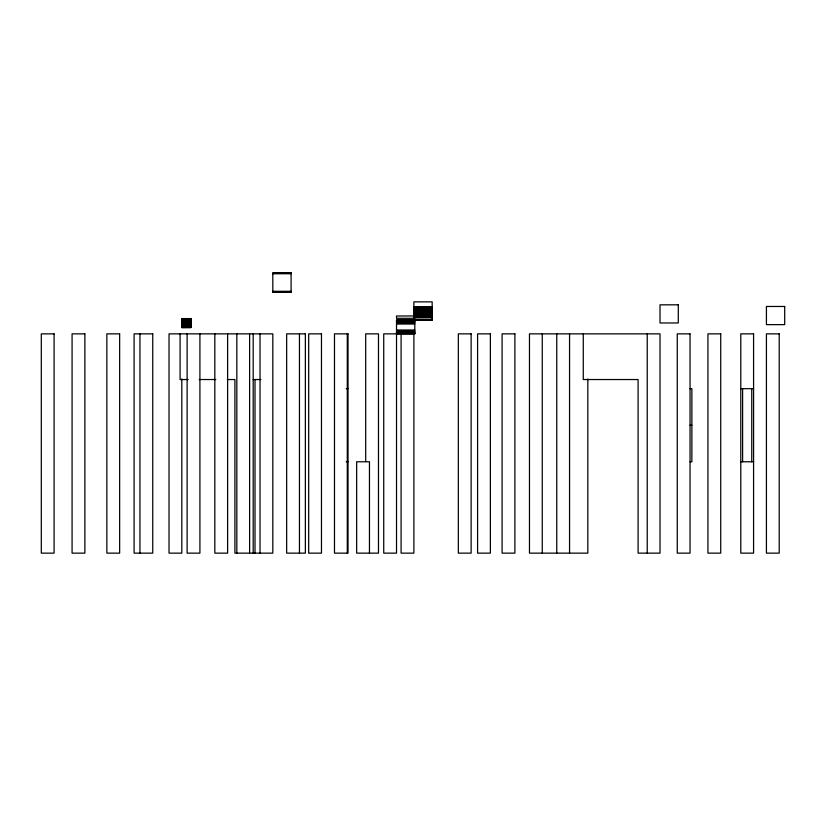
<?xml version="1.0" encoding="UTF-8"?>
<svg xmlns="http://www.w3.org/2000/svg" width="826" height="826" viewBox="0 0 826 826"><rect width="100%" height="100%" fill="white"/><g stroke="black" fill="none" stroke-linecap="round" stroke-linejoin="round"><path stroke-width="1.24" d="M272.817 273.148L291.093 273.148M272.817 273.747L291.093 273.747M272.817 291.289L291.093 291.289M272.817 292.197L291.093 292.136M413.888 306.735L432.163 306.735M413.888 306.942L432.163 306.942M413.888 307.293L432.163 307.293M413.888 307.778L432.163 307.778M413.888 308.366L432.163 308.366M413.888 309.048L432.163 309.048M413.888 309.802L432.163 309.802M413.888 310.648L432.163 310.648M413.888 311.836L432.163 311.836M413.888 312.837L432.163 312.837M413.888 313.622L432.163 313.622M413.888 314.169L432.163 314.169M413.888 314.469L432.163 314.469M413.888 314.716L432.163 314.716M413.888 315.016L432.163 315.016M413.888 315.387L432.163 315.387M432.163 315.873L396.521 315.997L396.521 318.278L414.797 318.278L414.797 315.997M413.888 316.565L432.163 316.565M413.888 316.771L432.163 316.771M413.888 317.256L432.163 317.256M413.888 317.473L432.163 317.473M181.813 318.671L190.951 318.753M181.813 318.888L190.951 318.877M181.813 319.043L190.951 319.043M190.951 319.218L181.813 319.249L190.951 319.28M413.888 319.228L432.163 319.228M181.813 319.796L190.951 319.796M432.163 320.23L396.521 320.271L432.163 320.323L432.163 301.862L413.888 301.862L413.888 320.374M181.813 320.447L190.951 320.447M396.521 320.55L414.797 320.55M396.521 320.808L414.797 320.736M181.813 321.2L190.951 321.2M396.521 321.18L414.797 321.18M396.521 321.933L414.797 321.933M181.813 322.088L190.951 322.088M396.521 322.883L414.797 322.883M181.813 323.111L190.951 323.111M396.521 324.029L414.797 324.029M181.813 324.143L190.951 324.143M181.813 325.052L190.951 325.052M181.813 325.826L190.951 325.826M181.813 326.466L190.951 326.466M181.813 326.962L190.951 326.962M181.813 327.313L190.951 327.313M181.813 327.53L190.951 327.54L190.951 318.578L181.813 318.578L181.813 327.623L190.951 327.55M396.521 329.997L414.797 329.997M396.521 331.164L414.797 331.164M396.521 332.114L414.797 332.114M396.521 332.847L414.797 332.847M396.521 333.374L414.797 333.374M396.521 333.498L414.797 333.446M396.521 333.683L414.797 333.694M188.225 379.537L180.089 379.537L180.089 333.859M199.221 379.537L215.792 379.537M227.264 379.537L234.914 379.537L234.914 553.141L272.817 553.141L272.817 333.859L169.031 333.859L169.031 553.141L181.813 553.141L181.813 379M253.19 379.537L260.861 379.537M346.208 388.674L348.035 388.674M690.051 388.674L691.878 388.674L691.878 461.775L690.051 461.775M740.788 388.674L753.58 388.674M690.051 425.225L691.878 425.225M346.208 461.775L348.035 461.775M740.788 461.775L753.58 461.775M751.753 388.674L751.753 461.775M742.615 388.674L742.615 461.775M647.233 333.859L647.233 553.141M587.833 379L587.833 553.141L529.466 553.141L529.466 333.859L660.015 333.859L660.015 553.141L638.095 553.141L638.095 379.537L583.27 379.537L583.27 333.859M569.558 333.859L569.558 553.141M556.765 333.859L556.765 553.141M542.259 333.859L542.259 553.141M413.888 333.859L413.888 553.141L401.095 553.141L401.095 333.859M369.459 553.141L369.459 461.775L356.667 461.775L356.667 553.141L378.484 553.141L378.484 333.859L365.691 333.859L365.691 461.558M347.281 333.859L347.281 553.141M299.456 333.859L299.456 553.141M260.025 333.859L260.025 553.141M255.017 379.537L255.017 553.141M253.19 333.859L253.19 553.141M249.617 333.859L249.617 553.141M236.825 333.859L236.825 553.141M227.625 333.859L227.625 553.141L214.832 553.141L214.832 333.859M199.913 333.859L199.913 553.141L187.12 553.141L187.12 333.859M139.955 333.859L139.955 553.141M291.093 272.859L272.817 272.859L272.817 292.259L291.093 292.259L291.093 272.859M291.093 291.898L272.817 291.898L291.093 292.001M678.291 304.825L660.015 304.825L660.015 322.976L678.291 322.976L678.291 304.825M784.7 306.467L766.425 306.467L766.425 324.628L784.7 324.628L784.7 306.467M414.797 320.096L396.521 320.096L396.521 553.141L383.729 553.141L383.729 333.859L414.797 333.859L414.797 320.096M54.093 333.859L41.3 333.859L41.3 553.141L54.093 553.141L54.093 333.859M84.871 333.859L72.079 333.859L72.079 553.141L84.871 553.141L84.871 333.859M119.646 333.859L106.853 333.859L106.853 553.141L119.646 553.141L119.646 333.859M152.748 333.859L134.091 333.859L134.091 553.141L152.748 553.141L152.748 333.859M305.362 333.859L286.663 333.859L286.663 553.141L305.362 553.141L305.362 333.859M321.469 333.859L308.676 333.859L308.676 553.141L321.469 553.141L321.469 333.859M348.035 333.859L334.489 333.859L334.489 553.141L348.035 553.141L348.035 333.859M471.13 333.859L458.337 333.859L458.337 553.141L471.13 553.141L471.13 333.859M490.376 333.859L477.583 333.859L477.583 553.141L490.376 553.141L490.376 333.859M514.887 333.859L502.094 333.859L502.094 553.141L514.887 553.141L514.887 333.859M690.051 333.859L677.258 333.859L677.258 553.141L690.051 553.141L690.051 333.859M720.726 333.859L707.934 333.859L707.934 553.141L720.726 553.141L720.726 333.859M753.58 333.859L740.788 333.859L740.788 553.141L753.58 553.141L753.58 333.859M779.217 333.859L766.425 333.859L766.425 553.141L779.217 553.141L779.217 333.859"/></g></svg>
